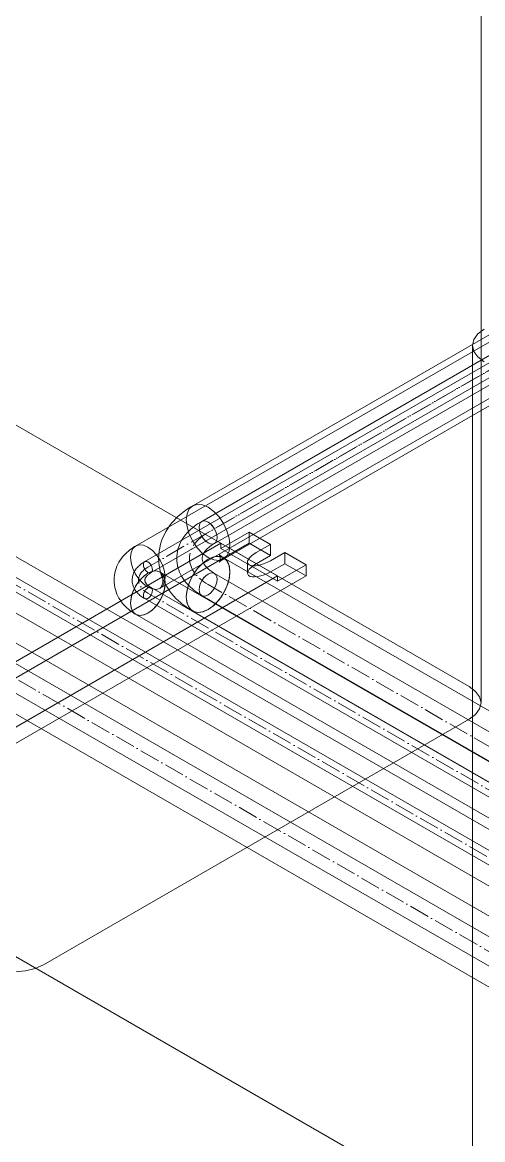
# Model space of a CAD drawing. Header units: millimetres. Extents: x -88595 to 880822, y -1054509 to -148035.
# Drawn here: x 415367 to 415597, y -310447 to -309890 of the extents above; entities that cross this region are included whole.
import ezdxf

# ---------------------------------------------------------------- set-up
doc = ezdxf.new("R2010")
doc.units = ezdxf.units.MM
doc.linetypes.add('$12$ADSK_Осевая', pattern=[14, 10, -2, 0, -2])
doc.linetypes.add('$13$ADSK_Осевая', pattern=[14, 10, -2, 0, -2])
for name, color, linetype, lineweight in [('Изоляция', 7, 'Continuous', 18), ('Оборудование', 7, 'Continuous', 18), ('Трубопровод', 7, 'Continuous', 18), ('Трубопроводы', 7, 'Continuous', 18)]:
    doc.layers.add(name, color=color, linetype=linetype, lineweight=lineweight)

# ---------------------------------------------------------------- blocks, each defined once
blk = doc.blocks.new('$0$ADSK_Наружный блок кондиционера сплит-системы1 - AV08IMVEVA-4475075-В_ОВ3_4')
at = {"layer": 'Оборудование'}
blk.add_line((21731.27, 12038.94), (21066.59, 12422.69), dxfattribs=at)
blk = doc.blocks.new('$0$ADSK_Наружный блок кондиционера сплит-системы1 - AS24TL5HRA-A-V54-В_ОВ3_4')
at = {"layer": 'Оборудование'}
blk.add_line((-18236.8, 12871.26), (-18236.8, 12427.9), dxfattribs=at)
blk.add_polyline3d([(-18230.94, 12879.43, 0), (-18234.12, 12877.04, 0), (-18236.11, 12874.25, 0), (-18236.8, 12871.26, 0), (-18236.11, 12868.27, 0), (-18234.12, 12865.49, 0), (-18230.94, 12863.1, 0)], dxfattribs=at)
blk = doc.blocks.new('$0$ADSK_Наружный блок кондиционера сплит-системы1 - 4U85S2SL5FA-4475081-В_ОВ3_4')
at = {"layer": 'Оборудование'}
for p, q in [((-18232.55, 12693.03), (-18232.55, 13256.41)), ((-18839.44, 13048.21), (-18238.4, 12701.2)), ((-18362.15, 12770.03), (-18348.01, 12778.19)), ((-18348.01, 12778.19), (-18348.01, 12772.64)), ((-18337.4, 12772.07), (-18348.01, 12778.19)), ((-18348.01, 12772.64), (-18616.71, 12617.5)), ((-18602.56, 12633.83), (-18362.15, 12772.64)), ((-18362.15, 12772.64), (-18362.15, 12770.03)), ((-18348.01, 12764.47), (-18362.15, 12772.64)), ((-18348.01, 12772.64), (-18337.4, 12766.52)), ((-18337.4, 12772.07), (-18344.47, 12767.98)), ((-18337.4, 12766.52), (-18337.4, 12772.07)), ((-18348.01, 12761.86), (-18362.15, 12770.03)), ((-18344.47, 12762.43), (-18337.4, 12766.52)), ((-18337.4, 12763.9), (-18330.33, 12767.98)), ((-18330.33, 12767.98), (-18330.33, 12762.43)), ((-18319.72, 12761.86), (-18330.33, 12767.98)), ((-18348.84, 12763.21), (-18348.84, 12757.65)), ((-18333.86, 12756.31), (-18348.01, 12764.47)), ((-18333.86, 12753.7), (-18348.01, 12761.86)), ((-18330.33, 12762.43), (-18337.4, 12758.35)), ((-18319.72, 12761.86), (-18333.86, 12753.7)), ((-18330.33, 12762.43), (-18319.72, 12756.31)), ((-18319.72, 12756.31), (-18319.72, 12761.86)), ((-18588.42, 12601.17), (-18319.72, 12756.31)), ((-18333.86, 12756.31), (-18574.28, 12617.5)), ((-18333.86, 12753.7), (-18333.86, 12756.31)), ((-18238.4, 12684.87), (-18450.54, 12562.39))]:
    blk.add_line(p, q, dxfattribs=at)
for points in [[(-18344.47, 12767.98, 0), (-18345.78, 12767.15, 0), (-18346.91, 12766.27, 0), (-18347.8, 12765.37, 0), (-18348.43, 12764.5, 0), (-18348.78, 12763.68, 0), (-18348.82, 12762.95, 0), (-18348.56, 12762.34, 0), (-18348.01, 12761.86, 0)], [(-18337.4, 12758.35, 0), (-18338.95, 12757.55, 0), (-18340.58, 12756.87, 0), (-18342.23, 12756.34, 0), (-18343.82, 12755.99, 0), (-18345.29, 12755.84, 0), (-18346.57, 12755.88, 0), (-18347.6, 12756.12, 0), (-18348.34, 12756.54, 0), (-18348.75, 12757.14, 0), (-18348.83, 12757.88, 0), (-18348.55, 12758.72, 0), (-18347.95, 12759.64, 0), (-18347.04, 12760.6, 0), (-18345.86, 12761.54, 0), (-18344.47, 12762.43, 0)], [(-18348.01, 12761.86, 0), (-18347.18, 12761.54, 0), (-18346.11, 12761.39, 0), (-18344.85, 12761.42, 0), (-18343.43, 12761.61, 0), (-18341.92, 12761.98, 0), (-18340.37, 12762.5, 0), (-18338.85, 12763.15, 0), (-18337.4, 12763.9, 0)], [(-18238.4, 12701.2, 0), (-18235.23, 12698.8, 0), (-18233.23, 12696.02, 0), (-18232.55, 12693.03, 0), (-18233.23, 12690.04, 0), (-18235.23, 12687.26, 0), (-18238.4, 12684.87, 0)], [(-18450.54, 12562.39, 0), (-18454.68, 12560.56, 0), (-18459.5, 12559.4, 0), (-18464.68, 12559.01, 0), (-18469.85, 12559.4, 0), (-18474.68, 12560.56, 0), (-18478.82, 12562.39, 0)]]:
    blk.add_polyline3d(points, dxfattribs=at)
blk = doc.blocks.new('$0$ADSK_МедьПайка_Отвод-гнутая труба - Отвод _гнутая труба_-V25-В_ОВ3_4')
at = {"layer": 'Трубопроводы', "color": 190, "true_color": 0x8000ff}
for points in [[(-19008.24, 13391.04, 0), (-19008.82, 13391.29, 0), (-19009.37, 13391.35, 0), (-19009.83, 13391.2, 0), (-19010.19, 13390.87, 0), (-19010.41, 13390.38, 0), (-19010.49, 13389.75, 0), (-19010.41, 13389.03, 0), (-19010.19, 13388.28, 0), (-19009.83, 13387.54, 0), (-19009.37, 13386.86, 0), (-19008.82, 13386.28, 0), (-19008.24, 13385.86, 0)], [(-18998.72, 13391.99, 0), (-18999.24, 13392.26, 0), (-18999.77, 13392.5, 0), (-19000.32, 13392.7, 0), (-19000.88, 13392.87, 0), (-19001.45, 13393, 0), (-19002.03, 13393.09, 0), (-19002.61, 13393.14, 0), (-19003.2, 13393.16, 0), (-19003.78, 13393.14, 0), (-19004.37, 13393.09, 0), (-19004.95, 13393.02, 0), (-19005.53, 13392.91, 0), (-19006.11, 13392.77, 0), (-19006.68, 13392.6, 0), (-19007.25, 13392.41, 0), (-19007.82, 13392.19, 0), (-19008.38, 13391.95, 0), (-19008.93, 13391.69, 0), (-19009.48, 13391.4, 0), (-19009.83, 13391.2, 0)], [(-19008.24, 13385.86, 0), (-19007.66, 13385.61, 0), (-19007.12, 13385.56, 0), (-19006.66, 13385.7, 0), (-19006.3, 13386.03, 0), (-19006.07, 13386.53, 0), (-19006, 13387.16, 0), (-19006.07, 13387.87, 0), (-19006.3, 13388.63, 0), (-19006.66, 13389.37, 0), (-19007.12, 13390.05, 0), (-19007.66, 13390.62, 0), (-19008.24, 13391.04, 0)], [(-18998.72, 13391.99, 0), (-18998.22, 13391.68, 0), (-18997.75, 13391.33, 0), (-18997.3, 13390.96, 0), (-18996.87, 13390.55, 0), (-18996.48, 13390.12, 0), (-18996.11, 13389.67, 0), (-18995.77, 13389.19, 0), (-18995.47, 13388.69, 0), (-18995.19, 13388.18, 0), (-18994.94, 13387.65, 0), (-18994.71, 13387.11, 0), (-18994.52, 13386.55, 0), (-18994.35, 13385.98, 0), (-18994.2, 13385.4, 0), (-18994.09, 13384.81, 0), (-18993.99, 13384.21, 0), (-18993.92, 13383.6, 0), (-18993.87, 13382.99, 0), (-18993.85, 13382.37, 0), (-18993.84, 13381.97, 0)], [(-19001.89, 13386.49, 0), (-19002.02, 13386.56, 0), (-19002.16, 13386.62, 0), (-19002.3, 13386.67, 0), (-19002.46, 13386.72, 0), (-19002.63, 13386.75, 0), (-19002.81, 13386.78, 0), (-19003, 13386.8, 0), (-19003.21, 13386.81, 0), (-19003.44, 13386.8, 0), (-19003.68, 13386.78, 0), (-19003.94, 13386.75, 0), (-19004.21, 13386.7, 0), (-19004.49, 13386.63, 0), (-19004.79, 13386.54, 0), (-19005.1, 13386.44, 0), (-19005.42, 13386.32, 0), (-19005.75, 13386.17, 0), (-19006.09, 13386.01, 0), (-19006.43, 13385.83, 0), (-19006.66, 13385.7, 0)], [(-19001.89, 13386.49, 0), (-19001.77, 13386.41, 0), (-19001.65, 13386.32, 0), (-19001.53, 13386.22, 0), (-19001.41, 13386.11, 0), (-19001.3, 13385.99, 0), (-19001.18, 13385.84, 0), (-19001.07, 13385.68, 0), (-19000.96, 13385.5, 0), (-19000.85, 13385.31, 0), (-19000.75, 13385.09, 0), (-19000.65, 13384.85, 0), (-19000.56, 13384.59, 0), (-19000.47, 13384.31, 0), (-19000.4, 13384.01, 0), (-19000.34, 13383.69, 0), (-19000.28, 13383.35, 0), (-19000.24, 13382.99, 0), (-19000.21, 13382.62, 0), (-19000.2, 13382.23, 0), (-19000.19, 13381.97, 0)], [(-18999.26, 13380.68, 0), (-18999.77, 13381.05, 0), (-19000.08, 13381.5, 0), (-19000.19, 13381.97, 0), (-19000.08, 13382.45, 0), (-18999.77, 13382.89, 0), (-18999.26, 13383.27, 0), (-18998.61, 13383.56, 0), (-18997.84, 13383.74, 0), (-18997.02, 13383.8, 0), (-18996.2, 13383.74, 0), (-18995.43, 13383.56, 0), (-18994.77, 13383.27, 0)], [(-18994.77, 13383.27, 0), (-18994.27, 13382.89, 0), (-18993.95, 13382.45, 0), (-18993.84, 13381.97, 0), (-18993.95, 13381.5, 0), (-18994.27, 13381.05, 0), (-18994.77, 13380.68, 0), (-18995.43, 13380.38, 0), (-18996.2, 13380.2, 0), (-18997.02, 13380.14, 0), (-18997.84, 13380.2, 0), (-18998.61, 13380.38, 0), (-18999.26, 13380.68, 0)]]:
    blk.add_polyline3d(points, dxfattribs=at)
blk = doc.blocks.new('$0$ADSK_МедьПайка_Отвод-гнутая труба - Отвод _гнутая труба_-V19-В_ОВ3_4')
at = {"layer": 'Трубопроводы', "color": 134, "true_color": 0x00a6a6}
for points in [[(1735.53, 594.57, 0), (1734.5, 595.12, 0), (1733.43, 595.6, 0), (1732.33, 596, 0), (1731.2, 596.33, 0), (1730.06, 596.58, 0), (1728.91, 596.76, 0), (1727.74, 596.87, 0), (1726.57, 596.91, 0), (1725.4, 596.88, 0), (1724.24, 596.78, 0), (1723.07, 596.62, 0), (1721.91, 596.4, 0), (1720.75, 596.13, 0), (1719.61, 595.8, 0), (1718.47, 595.41, 0), (1717.34, 594.98, 0), (1716.21, 594.5, 0), (1715.1, 593.96, 0), (1714, 593.39, 0), (1713.31, 593, 0)], [(1716.48, 592.68, 0), (1715.32, 593.18, 0), (1714.24, 593.28, 0), (1713.31, 593, 0), (1712.59, 592.33, 0), (1712.15, 591.34, 0), (1711.99, 590.09, 0), (1712.15, 588.66, 0), (1712.59, 587.15, 0), (1713.31, 585.66, 0), (1714.24, 584.3, 0), (1715.32, 583.16, 0), (1716.48, 582.31, 0)], [(1716.48, 582.31, 0), (1717.65, 581.82, 0), (1718.73, 581.71, 0), (1719.66, 582, 0), (1720.37, 582.66, 0), (1720.82, 583.65, 0), (1720.97, 584.9, 0), (1720.82, 586.33, 0), (1720.37, 587.84, 0), (1719.66, 589.33, 0), (1718.73, 590.69, 0), (1717.65, 591.83, 0), (1716.48, 592.68, 0)], [(1735.53, 594.57, 0), (1736.53, 593.95, 0), (1737.48, 593.26, 0), (1738.38, 592.51, 0), (1739.22, 591.7, 0), (1740.01, 590.84, 0), (1740.75, 589.93, 0), (1741.42, 588.97, 0), (1742.04, 587.98, 0), (1742.6, 586.95, 0), (1743.1, 585.89, 0), (1743.54, 584.8, 0), (1743.94, 583.69, 0), (1744.27, 582.55, 0), (1744.56, 581.39, 0), (1744.8, 580.21, 0), (1744.99, 579.01, 0), (1745.13, 577.8, 0), (1745.22, 576.57, 0), (1745.27, 575.33, 0), (1745.28, 574.53, 0)], [(1729.18, 583.57, 0), (1728.92, 583.71, 0), (1728.65, 583.83, 0), (1728.36, 583.94, 0), (1728.05, 584.03, 0), (1727.71, 584.1, 0), (1727.35, 584.16, 0), (1726.96, 584.19, 0), (1726.54, 584.21, 0), (1726.09, 584.19, 0), (1725.61, 584.15, 0), (1725.1, 584.09, 0), (1724.56, 583.98, 0), (1723.99, 583.85, 0), (1723.4, 583.68, 0), (1722.78, 583.47, 0), (1722.14, 583.22, 0), (1721.48, 582.94, 0), (1720.8, 582.61, 0), (1720.1, 582.25, 0), (1719.66, 582, 0)], [(1729.18, 583.57, 0), (1729.43, 583.41, 0), (1729.67, 583.24, 0), (1729.91, 583.04, 0), (1730.15, 582.82, 0), (1730.38, 582.56, 0), (1730.61, 582.28, 0), (1730.83, 581.96, 0), (1731.05, 581.6, 0), (1731.27, 581.2, 0), (1731.48, 580.77, 0), (1731.67, 580.29, 0), (1731.85, 579.77, 0), (1732.02, 579.21, 0), (1732.17, 578.61, 0), (1732.3, 577.97, 0), (1732.41, 577.29, 0), (1732.49, 576.58, 0), (1732.55, 575.83, 0), (1732.58, 575.05, 0), (1732.58, 574.53, 0)], [(1734.44, 571.94, 0), (1733.43, 572.7, 0), (1732.8, 573.59, 0), (1732.58, 574.53, 0), (1732.8, 575.48, 0), (1733.43, 576.37, 0), (1734.44, 577.13, 0), (1735.76, 577.71, 0), (1737.29, 578.08, 0), (1738.93, 578.2, 0), (1740.58, 578.08, 0), (1742.11, 577.71, 0), (1743.42, 577.13, 0)], [(1743.42, 577.13, 0), (1744.43, 576.37, 0), (1745.07, 575.48, 0), (1745.28, 574.53, 0), (1745.07, 573.59, 0), (1744.43, 572.7, 0), (1743.42, 571.94, 0), (1742.11, 571.36, 0), (1740.58, 570.99, 0), (1738.93, 570.87, 0), (1737.29, 570.99, 0), (1735.76, 571.36, 0), (1734.44, 571.94, 0)]]:
    blk.add_polyline3d(points, dxfattribs=at)

msp = doc.modelspace()

# ---------------------------------------------------------------- linework, layer by layer
at = {"layer": 'Изоляция', "color": 190, "true_color": 0x8000ff}
for p, q in [((423847, -315054.17), (414558.03, -309691.18)), ((414545.86, -309712.27), (423834.83, -315075.26)), ((415673.67, -310006.87), (415423.69, -310151.2)), ((415435.86, -310172.28), (415685.84, -310027.96)), ((423415.38, -314771.14), (415435.86, -310164.16)), ((415423.69, -310185.25), (423403.21, -314792.22))]:
    msp.add_line(p, q, dxfattribs=at)
at = {"layer": 'Изоляция', "color": 134, "true_color": 0x00a6a6}
for p, q in [((423829.4, -315087.06), (414530.38, -309718.27)), ((414515.03, -309744.86), (423814.05, -315113.65)), ((415648.67, -310017.64), (415452.1, -310131.13)), ((415467.45, -310157.71), (415664.02, -310044.23)), ((423399.26, -314736.49), (415467.45, -310157.05)), ((415452.1, -310183.64), (423383.91, -314763.07))]:
    msp.add_line(p, q, dxfattribs=at)
for points in [[(415435.13, -310157.38, 0), (415435.19, -310155.59, 0), (415435.37, -310153.81, 0), (415435.68, -310152.05, 0), (415436.1, -310150.33, 0), (415436.63, -310148.66, 0), (415437.25, -310147.03, 0), (415437.97, -310145.47, 0), (415438.78, -310143.97, 0), (415439.65, -310142.54, 0), (415440.6, -310141.18, 0), (415441.6, -310139.87, 0), (415442.66, -310138.64, 0), (415443.77, -310137.47, 0), (415444.93, -310136.35, 0), (415446.12, -310135.3, 0), (415447.35, -310134.31, 0), (415448.62, -310133.36, 0), (415449.92, -310132.47, 0), (415451.24, -310131.63, 0), (415452.1, -310131.13, 0)], [(415459.78, -310131.89, 0), (415456.97, -310130.69, 0), (415454.35, -310130.43, 0), (415452.1, -310131.13, 0), (415450.38, -310132.73, 0), (415449.29, -310135.12, 0), (415448.92, -310138.15, 0)], [(415448.92, -310138.15, 0), (415449.29, -310135.12, 0), (415450.38, -310132.73, 0), (415452.1, -310131.13, 0), (415454.35, -310130.43, 0), (415456.97, -310130.69, 0), (415459.78, -310131.89, 0)], [(415470.63, -310150.69, 0), (415470.26, -310147.23, 0), (415469.18, -310143.58, 0), (415467.45, -310139.99, 0), (415465.2, -310136.7, 0), (415462.58, -310133.94, 0), (415459.78, -310131.89, 0)], [(415459.78, -310131.89, 0), (415462.58, -310133.94, 0), (415465.2, -310136.7, 0), (415467.45, -310139.99, 0), (415469.18, -310143.58, 0), (415470.26, -310147.23, 0), (415470.63, -310150.69, 0)], [(415448.92, -310138.15, 0), (415449.29, -310141.61, 0), (415450.38, -310145.26, 0), (415452.1, -310148.85, 0), (415454.35, -310152.14, 0), (415456.97, -310154.9, 0), (415459.78, -310156.95, 0)], [(415459.78, -310156.95, 0), (415456.97, -310154.9, 0), (415454.35, -310152.14, 0), (415452.1, -310148.85, 0), (415450.38, -310145.26, 0), (415449.29, -310141.61, 0), (415448.92, -310138.15, 0)], [(415459.78, -310156.95, 0), (415462.58, -310158.15, 0), (415465.2, -310158.41, 0), (415467.45, -310157.71, 0), (415469.18, -310156.11, 0), (415470.26, -310153.72, 0), (415470.63, -310150.69, 0)], [(415470.63, -310150.69, 0), (415470.26, -310153.72, 0), (415469.18, -310156.11, 0), (415467.45, -310157.71, 0), (415465.2, -310158.41, 0), (415462.58, -310158.15, 0), (415459.78, -310156.95, 0)], [(415435.13, -310157.38, 0), (415435.19, -310159.18, 0), (415435.37, -310160.96, 0), (415435.68, -310162.72, 0), (415436.1, -310164.44, 0), (415436.63, -310166.11, 0), (415437.25, -310167.73, 0), (415437.97, -310169.29, 0), (415438.78, -310170.79, 0), (415439.65, -310172.22, 0), (415440.6, -310173.59, 0), (415441.6, -310174.89, 0), (415442.66, -310176.13, 0), (415443.77, -310177.3, 0), (415444.93, -310178.41, 0), (415446.12, -310179.46, 0), (415447.35, -310180.46, 0), (415448.62, -310181.4, 0), (415449.92, -310182.29, 0), (415451.24, -310183.13, 0), (415452.1, -310183.64, 0)], [(415448.92, -310176.61, 0), (415449.29, -310173.15, 0), (415450.38, -310169.5, 0), (415452.1, -310165.91, 0), (415454.35, -310162.62, 0), (415456.97, -310159.86, 0), (415459.78, -310157.81, 0)], [(415459.78, -310157.81, 0), (415457.36, -310159.52, 0), (415455.06, -310161.77, 0), (415453.01, -310164.46, 0), (415451.29, -310167.43, 0), (415450, -310170.55, 0), (415449.19, -310173.67, 0), (415448.92, -310176.61, 0)], [(415470.63, -310164.08, 0), (415470.36, -310161.44, 0), (415469.55, -310159.26, 0), (415468.26, -310157.63, 0), (415466.54, -310156.64, 0), (415464.48, -310156.33, 0), (415462.19, -310156.73, 0), (415459.78, -310157.81, 0)], [(415459.78, -310157.81, 0), (415462.58, -310156.62, 0), (415465.2, -310156.36, 0), (415467.45, -310157.05, 0), (415469.18, -310158.65, 0), (415470.26, -310161.05, 0), (415470.63, -310164.08, 0)], [(415465.36, -310155.45, 0), (415465.38, -310155.47, 0), (415465.43, -310155.53, 0), (415465.52, -310155.63, 0), (415465.66, -310155.77, 0), (415465.84, -310155.93, 0), (415466.07, -310156.12, 0), (415466.34, -310156.33, 0), (415466.66, -310156.56, 0), (415467.03, -310156.8, 0), (415467.44, -310157.04, 0), (415467.45, -310157.05, 0)], [(415465.83, -310157.38, 0), (415465.81, -310157.05, 0), (415465.78, -310156.74, 0), (415465.73, -310156.44, 0), (415465.67, -310156.17, 0), (415465.59, -310155.94, 0), (415465.52, -310155.75, 0), (415465.45, -310155.61, 0), (415465.4, -310155.51, 0), (415465.37, -310155.46, 0), (415465.36, -310155.45, 0)], [(415465.83, -310157.38, 0), (415465.81, -310157.71, 0), (415465.78, -310158.03, 0), (415465.73, -310158.33, 0), (415465.67, -310158.59, 0), (415465.59, -310158.83, 0), (415465.52, -310159.02, 0), (415465.45, -310159.16, 0), (415465.4, -310159.26, 0), (415465.37, -310159.31, 0), (415465.36, -310159.32, 0)], [(415465.36, -310159.32, 0), (415465.38, -310159.29, 0), (415465.43, -310159.23, 0), (415465.52, -310159.13, 0), (415465.66, -310159, 0), (415465.84, -310158.83, 0), (415466.07, -310158.65, 0), (415466.34, -310158.44, 0), (415466.66, -310158.21, 0), (415467.03, -310157.97, 0), (415467.44, -310157.72, 0), (415467.45, -310157.71, 0)], [(415470.63, -310164.08, 0), (415470.26, -310167.54, 0), (415469.18, -310171.18, 0), (415467.45, -310174.78, 0), (415465.2, -310178.07, 0), (415462.58, -310180.83, 0), (415459.78, -310182.88, 0)], [(415459.78, -310182.88, 0), (415462.19, -310181.17, 0), (415464.49, -310178.92, 0), (415466.54, -310176.23, 0), (415468.26, -310173.26, 0), (415469.56, -310170.13, 0), (415470.36, -310167.02, 0), (415470.63, -310164.08, 0)], [(415459.78, -310182.88, 0), (415456.97, -310184.07, 0), (415454.35, -310184.33, 0), (415452.1, -310183.64, 0), (415450.38, -310182.04, 0), (415449.29, -310179.64, 0), (415448.92, -310176.61, 0)], [(415448.92, -310176.61, 0), (415449.19, -310179.24, 0), (415450, -310181.43, 0), (415451.29, -310183.06, 0), (415453.01, -310184.05, 0), (415455.07, -310184.36, 0), (415457.36, -310183.96, 0), (415459.78, -310182.88, 0)]]:
    msp.add_polyline3d(points, dxfattribs=at)
at = {"layer": 'Изоляция', "color": 190, "true_color": 0x8000ff}
for points in [[(415412.95, -310168.22, 0), (415412.99, -310167.01, 0), (415413.12, -310165.81, 0), (415413.32, -310164.64, 0), (415413.6, -310163.48, 0), (415413.96, -310162.37, 0), (415414.37, -310161.29, 0), (415414.85, -310160.26, 0), (415415.37, -310159.28, 0), (415415.95, -310158.34, 0), (415416.56, -310157.46, 0), (415417.2, -310156.62, 0), (415417.88, -310155.84, 0), (415418.58, -310155.09, 0), (415419.3, -310154.4, 0), (415420.05, -310153.74, 0), (415420.81, -310153.13, 0), (415421.58, -310152.55, 0), (415422.37, -310152.01, 0), (415423.17, -310151.5, 0), (415423.69, -310151.2, 0)], [(415429.78, -310151.8, 0), (415427.55, -310150.85, 0), (415425.47, -310150.65, 0), (415423.69, -310151.2, 0), (415422.32, -310152.47, 0), (415421.46, -310154.37, 0), (415421.17, -310156.77, 0)], [(415421.17, -310156.77, 0), (415421.46, -310154.37, 0), (415422.32, -310152.47, 0), (415423.69, -310151.2, 0), (415425.47, -310150.65, 0), (415427.55, -310150.85, 0), (415429.78, -310151.8, 0)], [(415438.39, -310166.71, 0), (415438.09, -310163.97, 0), (415437.23, -310161.07, 0), (415435.86, -310158.23, 0), (415434.08, -310155.62, 0), (415432, -310153.42, 0), (415429.78, -310151.8, 0)], [(415429.78, -310151.8, 0), (415432, -310153.42, 0), (415434.08, -310155.62, 0), (415435.86, -310158.23, 0), (415437.23, -310161.07, 0), (415438.09, -310163.97, 0), (415438.39, -310166.71, 0)], [(415421.17, -310156.77, 0), (415421.46, -310159.51, 0), (415422.32, -310162.41, 0), (415423.69, -310165.26, 0), (415425.47, -310167.86, 0), (415427.55, -310170.06, 0), (415429.78, -310171.68, 0)], [(415429.78, -310171.68, 0), (415427.55, -310170.06, 0), (415425.47, -310167.86, 0), (415423.69, -310165.26, 0), (415422.32, -310162.41, 0), (415421.46, -310159.51, 0), (415421.17, -310156.77, 0)], [(415421.17, -310179.67, 0), (415421.46, -310176.93, 0), (415422.32, -310174.04, 0), (415423.69, -310171.19, 0), (415425.47, -310168.58, 0), (415427.55, -310166.39, 0), (415429.78, -310164.76, 0)], [(415429.78, -310164.76, 0), (415427.86, -310166.12, 0), (415426.04, -310167.9, 0), (415424.41, -310170.03, 0), (415423.04, -310172.39, 0), (415422.02, -310174.87, 0), (415421.38, -310177.34, 0), (415421.17, -310179.67, 0)], [(415438.39, -310169.73, 0), (415438.17, -310167.64, 0), (415437.53, -310165.91, 0), (415436.51, -310164.62, 0), (415435.14, -310163.83, 0), (415433.51, -310163.59, 0), (415431.69, -310163.91, 0), (415429.78, -310164.76, 0)], [(415429.78, -310164.76, 0), (415432, -310163.81, 0), (415434.08, -310163.61, 0), (415435.86, -310164.16, 0), (415437.23, -310165.43, 0), (415438.09, -310167.33, 0), (415438.39, -310169.73, 0)], [(415435.73, -310164.07, 0), (415435.74, -310164.08, 0), (415435.78, -310164.11, 0), (415435.84, -310164.15, 0), (415435.86, -310164.16, 0)], [(415437.3, -310168.22, 0), (415437.29, -310167.75, 0), (415437.24, -310167.28, 0), (415437.16, -310166.83, 0), (415437.06, -310166.4, 0), (415436.93, -310166.01, 0), (415436.79, -310165.65, 0), (415436.64, -310165.33, 0), (415436.49, -310165.04, 0), (415436.34, -310164.8, 0), (415436.2, -310164.6, 0), (415436.07, -310164.43, 0), (415435.96, -310164.3, 0), (415435.87, -310164.2, 0), (415435.8, -310164.13, 0), (415435.75, -310164.09, 0), (415435.73, -310164.07, 0), (415435.73, -310164.07, 0)], [(415412.95, -310168.22, 0), (415412.99, -310169.43, 0), (415413.12, -310170.63, 0), (415413.32, -310171.81, 0), (415413.6, -310172.96, 0), (415413.96, -310174.08, 0), (415414.37, -310175.15, 0), (415414.85, -310176.18, 0), (415415.37, -310177.17, 0), (415415.95, -310178.1, 0), (415416.56, -310178.98, 0), (415417.2, -310179.82, 0), (415417.88, -310180.61, 0), (415418.58, -310181.35, 0), (415419.3, -310182.05, 0), (415420.05, -310182.7, 0), (415420.81, -310183.32, 0), (415421.58, -310183.89, 0), (415422.37, -310184.43, 0), (415423.17, -310184.94, 0), (415423.69, -310185.25, 0)], [(415429.78, -310171.68, 0), (415432, -310172.63, 0), (415434.08, -310172.83, 0), (415435.86, -310172.28, 0), (415437.23, -310171.02, 0), (415438.09, -310169.11, 0), (415438.39, -310166.71, 0)], [(415438.39, -310166.71, 0), (415438.09, -310169.11, 0), (415437.23, -310171.02, 0), (415435.86, -310172.28, 0), (415434.08, -310172.83, 0), (415432, -310172.63, 0), (415429.78, -310171.68, 0)], [(415438.39, -310169.73, 0), (415438.09, -310172.47, 0), (415437.23, -310175.37, 0), (415435.86, -310178.22, 0), (415434.08, -310180.83, 0), (415432, -310183.02, 0), (415429.78, -310184.64, 0)], [(415429.78, -310184.64, 0), (415431.69, -310183.29, 0), (415433.51, -310181.5, 0), (415435.15, -310179.37, 0), (415436.51, -310177.01, 0), (415437.53, -310174.54, 0), (415438.17, -310172.07, 0), (415438.39, -310169.73, 0)], [(415437.3, -310168.22, 0), (415437.29, -310168.7, 0), (415437.24, -310169.16, 0), (415437.16, -310169.61, 0), (415437.06, -310170.04, 0), (415436.93, -310170.43, 0), (415436.79, -310170.79, 0), (415436.64, -310171.12, 0), (415436.49, -310171.4, 0), (415436.34, -310171.64, 0), (415436.2, -310171.85, 0), (415436.07, -310172.01, 0), (415435.96, -310172.14, 0), (415435.87, -310172.24, 0), (415435.8, -310172.31, 0), (415435.75, -310172.35, 0), (415435.73, -310172.37, 0), (415435.73, -310172.37, 0)], [(415435.73, -310172.37, 0), (415435.74, -310172.36, 0), (415435.78, -310172.34, 0), (415435.84, -310172.3, 0), (415435.86, -310172.28, 0)], [(415429.78, -310184.64, 0), (415427.55, -310185.59, 0), (415425.47, -310185.8, 0), (415423.69, -310185.25, 0), (415422.32, -310183.98, 0), (415421.46, -310182.08, 0), (415421.17, -310179.67, 0)], [(415421.17, -310179.67, 0), (415421.38, -310181.76, 0), (415422.02, -310183.5, 0), (415423.05, -310184.79, 0), (415424.41, -310185.57, 0), (415426.04, -310185.82, 0), (415427.86, -310185.5, 0), (415429.78, -310184.64, 0)]]:
    msp.add_polyline3d(points, dxfattribs=at)
at = {"layer": 'Трубопровод', "color": 190, "linetype": '$12$ADSK_Осевая', "true_color": 0x8000ff}
for p, q in [((414551.95, -309701.72), (423840.92, -315064.71)), ((414551.95, -309701.72), (423840.92, -315064.71)), ((415679.76, -310017.41), (415429.78, -310161.74)), ((415679.76, -310017.41), (415429.78, -310161.74)), ((423409.29, -314781.68), (415429.78, -310174.7)), ((423409.29, -314781.68), (415429.78, -310174.7))]:
    msp.add_line(p, q, dxfattribs=at)
at = {"layer": 'Трубопровод', "color": 190, "true_color": 0x8000ff}
for p, q in [((423842.5, -315061.96), (414553.53, -309698.97)), ((414550.36, -309704.47), (423839.33, -315067.46)), ((415678.17, -310014.66), (415428.19, -310158.99)), ((415431.36, -310164.49), (415681.34, -310020.16)), ((423410.88, -314778.93), (415431.36, -310171.95)), ((415428.19, -310177.45), (423407.71, -314784.43))]:
    msp.add_line(p, q, dxfattribs=at)
at = {"layer": 'Трубопровод', "color": 134, "true_color": 0x00a6a6}
for p, q in [((423824.9, -315094.86), (414525.88, -309726.07)), ((414519.53, -309737.07), (423818.55, -315105.86)), ((415653.17, -310025.43), (415456.6, -310138.92)), ((415462.95, -310149.92), (415659.52, -310036.43)), ((423394.76, -314744.28), (415462.95, -310164.85)), ((415456.6, -310175.84), (423388.41, -314755.28))]:
    msp.add_line(p, q, dxfattribs=at)
at = {"layer": 'Трубопровод', "color": 134, "linetype": '$12$ADSK_Осевая', "true_color": 0x00a6a6}
for p, q in [((414522.71, -309731.57), (423821.72, -315100.36)), ((414522.71, -309731.57), (423821.72, -315100.36)), ((415656.34, -310030.93), (415459.78, -310144.42)), ((415656.34, -310030.93), (415459.78, -310144.42)), ((423391.59, -314749.78), (415459.78, -310170.34)), ((423391.59, -314749.78), (415459.78, -310170.34))]:
    msp.add_line(p, q, dxfattribs=at)
at = {"layer": 'Трубопровод', "color": 134, "true_color": 0x00a6a6}
for points in [[(415459.78, -310139.24, 0), (415458.61, -310138.74, 0), (415457.53, -310138.63, 0), (415456.6, -310138.92, 0), (415455.89, -310139.58, 0), (415455.44, -310140.57, 0), (415455.29, -310141.83, 0)], [(415455.29, -310141.83, 0), (415455.44, -310143.26, 0), (415455.89, -310144.77, 0), (415456.6, -310146.25, 0), (415457.53, -310147.61, 0), (415458.61, -310148.76, 0), (415459.78, -310149.61, 0)], [(415464.27, -310147.01, 0), (415464.11, -310145.58, 0), (415463.66, -310144.07, 0), (415462.95, -310142.59, 0), (415462.02, -310141.23, 0), (415460.94, -310140.08, 0), (415459.78, -310139.24, 0)], [(415459.78, -310149.61, 0), (415460.94, -310150.1, 0), (415462.02, -310150.21, 0), (415462.95, -310149.92, 0), (415463.66, -310149.26, 0), (415464.11, -310148.27, 0), (415464.27, -310147.01, 0)], [(415455.29, -310172.94, 0), (415455.44, -310171.51, 0), (415455.89, -310170, 0), (415456.6, -310168.51, 0), (415457.53, -310167.15, 0), (415458.61, -310166.01, 0), (415459.78, -310165.16, 0)], [(415459.78, -310165.16, 0), (415460.94, -310164.67, 0), (415462.02, -310164.56, 0), (415462.95, -310164.85, 0), (415463.66, -310165.51, 0), (415464.11, -310166.5, 0), (415464.27, -310167.75, 0)], [(415464.27, -310167.75, 0), (415464.11, -310169.18, 0), (415463.66, -310170.69, 0), (415462.95, -310172.18, 0), (415462.02, -310173.54, 0), (415460.94, -310174.68, 0), (415459.78, -310175.53, 0)], [(415459.78, -310175.53, 0), (415458.61, -310176.02, 0), (415457.53, -310176.13, 0), (415456.6, -310175.84, 0), (415455.89, -310175.18, 0), (415455.44, -310174.19, 0), (415455.29, -310172.94, 0)]]:
    msp.add_polyline3d(points, dxfattribs=at)
at = {"layer": 'Трубопровод', "color": 190, "true_color": 0x8000ff}
for points in [[(415429.78, -310159.15, 0), (415429.2, -310158.9, 0), (415428.65, -310158.85, 0), (415428.19, -310158.99, 0), (415427.83, -310159.32, 0), (415427.61, -310159.82, 0), (415427.53, -310160.44, 0)], [(415427.53, -310160.44, 0), (415427.61, -310161.16, 0), (415427.83, -310161.91, 0), (415428.19, -310162.66, 0), (415428.65, -310163.34, 0), (415429.2, -310163.91, 0), (415429.78, -310164.33, 0)], [(415432.02, -310163.04, 0), (415431.94, -310162.32, 0), (415431.72, -310161.57, 0), (415431.36, -310160.82, 0), (415430.9, -310160.14, 0), (415430.36, -310159.57, 0), (415429.78, -310159.15, 0)], [(415429.78, -310164.33, 0), (415430.36, -310164.58, 0), (415430.9, -310164.63, 0), (415431.36, -310164.49, 0), (415431.72, -310164.16, 0), (415431.94, -310163.66, 0), (415432.02, -310163.04, 0)], [(415429.78, -310172.11, 0), (415430.36, -310171.86, 0), (415430.9, -310171.81, 0), (415431.36, -310171.95, 0), (415431.72, -310172.28, 0), (415431.94, -310172.78, 0), (415432.02, -310173.41, 0)], [(415427.53, -310176, 0), (415427.61, -310175.28, 0), (415427.83, -310174.53, 0), (415428.19, -310173.79, 0), (415428.65, -310173.11, 0), (415429.2, -310172.53, 0), (415429.78, -310172.11, 0)], [(415429.78, -310177.29, 0), (415429.2, -310177.54, 0), (415428.65, -310177.6, 0), (415428.19, -310177.45, 0), (415427.83, -310177.12, 0), (415427.61, -310176.63, 0), (415427.53, -310176, 0)], [(415432.02, -310173.41, 0), (415431.94, -310174.12, 0), (415431.72, -310174.88, 0), (415431.36, -310175.62, 0), (415430.9, -310176.3, 0), (415430.36, -310176.87, 0), (415429.78, -310177.29, 0)]]:
    msp.add_polyline3d(points, dxfattribs=at)
at = {"layer": 'Трубопроводы', "color": 134, "linetype": '$13$ADSK_Осевая', "true_color": 0x00a6a6}
msp.add_ellipse((415482.23, -310157.38), major_axis=(31.75, 0), ratio=0.57735, start_param=2.356194, end_param=3.926991, dxfattribs=at)
at = {"layer": 'Трубопроводы', "color": 190, "linetype": '$13$ADSK_Осевая', "true_color": 0x8000ff}
msp.add_ellipse((415441, -310168.22), major_axis=(15.87, 0), ratio=0.57735, start_param=2.356194, end_param=3.926991, dxfattribs=at)

# ---------------------------------------------------------------- block references
at = {"layer": 'Оборудование'}
for name, p in [('$0$ADSK_Наружный блок кондиционера сплит-системы1 - 4U85S2SL5FA-4475081-В_ОВ3_4', (433828.25, -322922.45)), ('$0$ADSK_Наружный блок кондиционера сплит-системы1 - AS24TL5HRA-A-V54-В_ОВ3_4', (433828.25, -322922.45)), ('$0$ADSK_Наружный блок кондиционера сплит-системы1 - AV08IMVEVA-4475075-В_ОВ3_4', (394052.07, -322637.02))]:
    msp.add_blockref(name, p, dxfattribs=at)
at = {"layer": 'Трубопроводы', "color": 134, "true_color": 0x00a6a6, "rotation": 120.0000000000009}
msp.add_blockref('$0$ADSK_МедьПайка_Отвод-гнутая труба - Отвод _гнутая труба_-V19-В_ОВ3_4', (416826.8, -311363.11), dxfattribs=at)
at = {"layer": 'Трубопроводы', "color": 190, "true_color": 0x8000ff, "rotation": 120.0000000000002}
msp.add_blockref('$0$ADSK_МедьПайка_Отвод-гнутая труба - Отвод _гнутая труба_-V25-В_ОВ3_4', (417520.39, -287018.85), dxfattribs=at)

doc.saveas('drawing.dxf')
